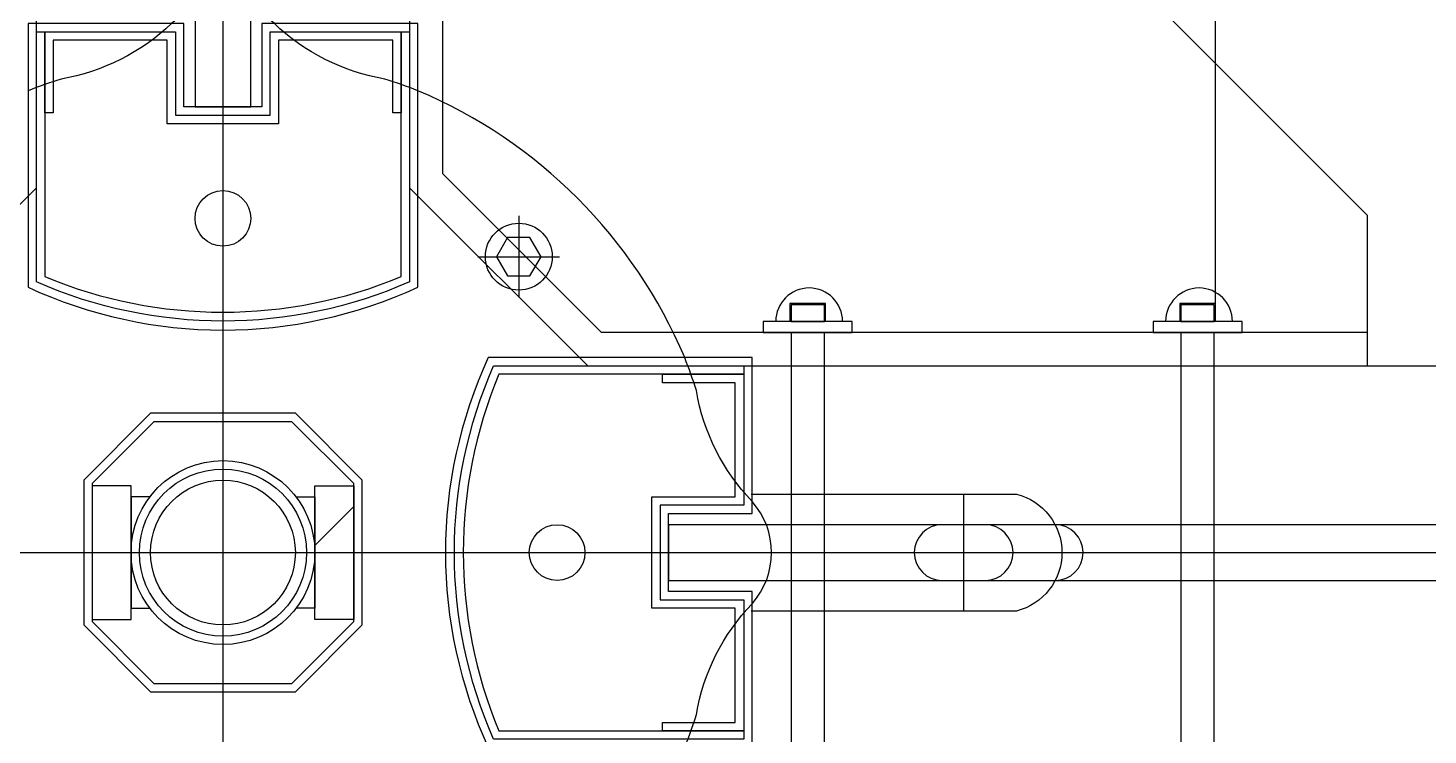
# Model space of a CAD drawing. Header units: metres. Extents: x 0 to 5442, y 0 to 7067.
# Drawn here: x 3382 to 4136, y 1638 to 2019 of the extents above; entities that cross this region are included whole.
import ezdxf

# ---------------------------------------------------------------- set-up
doc = ezdxf.new("R2010")
doc.units = ezdxf.units.M
for name, color, linetype in [('3', 3, 'Continuous'), ('7', 7, 'Continuous'), ('BH', 3, 'Continuous'), ('DIM', 3, 'Continuous')]:
    doc.layers.add(name, color=color, linetype=linetype)
doc.dimstyles.get("Standard").update_dxf_attribs({"dimtxt": 2.5, "dimasz": 2.5, "dimexe": 1.25, "dimexo": 0.625, "dimtad": 1, "dimcen": 2.5, "dimazin": 3, "dimtfac": 1, "dimtmove": 0, "dimatfit": 3})

msp = doc.modelspace()

# ---------------------------------------------------------------- hatches: boundary and pattern name
at = {"layer": 'BH'}
h = msp.add_hatch(dxfattribs=at)
h.set_pattern_fill('ANSI31', scale=80)
h.paths.add_polyline_path([(3437.31, 1766.44), (3437.31, 1772.44), (3416.31, 1772.44), (3416.31, 1736.44), (3437.31, 1736.44)])
h.paths.add_polyline_path([(3437.31, 1736.44), (3416.31, 1736.44), (3416.31, 1700.44), (3437.31, 1700.44)])
h.paths.add_polyline_path([(3557.31, 1772.44), (3536.31, 1772.44), (3536.31, 1736.44), (3557.31, 1736.44)])
h.paths.add_polyline_path([(3557.31, 1736.44), (3536.31, 1736.44), (3536.31, 1700.44), (3557.31, 1700.44)])

# ---------------------------------------------------------------- linework, layer by layer
at = {"layer": '3'}
msp.add_line((3885.82, 1704.94), (3885.82, 1767.94), dxfattribs=at)
for points in [[(2870.31, 1836.94), (3290.31, 1836.94), (3386.31, 1932.94), (3386.31, 2352.94), (3368.31, 2352.94), (3368.31, 1940.4), (3282.85, 1854.94), (2870.31, 1854.94)], [(3587.31, 2352.94), (3587.31, 1932.94), (3683.31, 1836.94), (4103.31, 1836.94), (4103.31, 1854.94), (3690.76, 1854.94), (3605.31, 1940.4), (3605.31, 2352.94)], [(3456.81, 2012.44), (3395.31, 2012.44), (3395.31, 1973.26), (3390.81, 1973.26), (3390.81, 2016.94), (3461.31, 2016.94), (3461.31, 1971.94), (3512.31, 1971.94), (3512.31, 2016.94), (3582.81, 2016.94), (3582.81, 1973.26), (3578.31, 1973.26), (3578.31, 2012.44), (3516.81, 2012.44), (3516.81, 1967.44), (3456.81, 1967.44)], [(3792.81, 1860.94), (3810.81, 1860.94), (3810.81, 1869.94), (3792.81, 1869.94)], [(4002.81, 1860.94), (4020.81, 1860.94), (4020.81, 1869.94), (4002.81, 1869.94)], [(3777.81, 1854.94), (3825.81, 1854.94), (3825.81, 1860.94), (3777.81, 1860.94)], [(3987.81, 1854.94), (4035.81, 1854.94), (4035.81, 1860.94), (3987.81, 1860.94)], [(3792.81, 1617.94), (3810.81, 1617.94), (3810.81, 1854.94), (3792.81, 1854.94)], [(4002.81, 1617.94), (4020.81, 1617.94), (4020.81, 1854.94), (4002.81, 1854.94)], [(3762.81, 1766.44), (3762.81, 1827.94), (3723.62, 1827.94), (3723.62, 1832.44), (3767.31, 1832.44), (3767.31, 1761.94), (3722.31, 1761.94), (3722.31, 1710.94), (3767.31, 1710.94), (3767.31, 1640.44), (3723.62, 1640.44), (3723.62, 1644.94), (3762.81, 1644.94), (3762.81, 1706.44), (3717.81, 1706.44), (3717.81, 1766.44)]]:
    msp.add_lwpolyline(points, close=True, dxfattribs=at)
for points in [[(3591.81, 1985.19, 0.02), (3574.03, 1991.49, -0.15), (3514.36, 2021.49, 0.38), (3459.25, 2021.49, -0.15), (3399.59, 1991.49, 0.02), (3381.81, 1985.19)], [(3735.55, 1631.44, 0.02), (3741.85, 1649.22, -0.15), (3771.85, 1708.89, 0.38), (3771.85, 1764, -0.15), (3741.85, 1823.66, 0.02), (3735.55, 1841.44)], [(3771.36, 1767.94), (3914.2, 1767.94, -0.78), (3914.2, 1704.94), (3771.36, 1704.94)], [(3897.43, 1721.44), (3935.16, 1721.44, 1), (3935.16, 1751.44), (3897.43, 1751.44)]]:
    msp.add_lwpolyline(points, format="xyb", dxfattribs=at)
for points in [[(3591.81, 2021.44), (3507.81, 2021.44), (3507.81, 1976.44), (3465.81, 1976.44), (3465.81, 2021.44), (3381.81, 2021.44), (3381.81, 1879.39, 0.22), (3591.81, 1879.39)], [(3390.81, 1885.09, 0.2), (3582.81, 1885.09), (3582.81, 2016.94), (3587.31, 2016.94), (3587.31, 1882.22, -0.21), (3386.31, 1882.22), (3386.31, 2016.94), (3390.81, 2016.94)], [(3771.81, 1631.44), (3771.81, 1715.44), (3726.81, 1715.44), (3726.81, 1757.44), (3771.81, 1757.44), (3771.81, 1841.44), (3629.76, 1841.44, 0.22), (3629.76, 1631.44)], [(3635.45, 1832.44, 0.2), (3635.45, 1640.44), (3767.31, 1640.44), (3767.31, 1635.94), (3632.58, 1635.94, -0.21), (3632.58, 1836.94), (3767.31, 1836.94), (3767.31, 1832.44)], [(3874.21, 1721.44), (3897.43, 1721.44, 1), (3897.43, 1751.44), (3874.21, 1751.44, 1)]]:
    msp.add_lwpolyline(points, format="xyb", close=True, dxfattribs=at)
for points in [[(3811.41, 1860.94), (3811.41, 1870.54), (3792.21, 1870.54), (3792.21, 1860.94)], [(4021.41, 1860.94), (4021.41, 1870.54), (4002.21, 1870.54), (4002.21, 1860.94)]]:
    msp.add_lwpolyline(points, dxfattribs=at)
for radius in [49.5, 45]:
    msp.add_circle((3486.81, 1736.44), radius, dxfattribs=at)
for centre in [(3802.61, 1860.94), (4012.61, 1860.94)]:
    msp.add_arc(centre, 18, 0, 180, dxfattribs=at)
at = {"layer": '7'}
msp.add_line((3771.81, 1836.94), (4396.71, 1836.94), dxfattribs=at)
for points in [[(3471.81, 2720.3), (3471.81, 1976.44), (3501.81, 1976.44), (3501.81, 2720.3)], [(3386.31, 1989.14), (3386.31, 2352.94), (3305.31, 2352.94), (2870.31, 1917.94), (2870.31, 1836.94), (3234.11, 1836.94)], [(3739.5, 1836.94), (4103.31, 1836.94), (4103.31, 1917.94), (3668.31, 2352.94), (3587.31, 2352.94), (3587.31, 1989.14)], [(3447.43, 1766.44), (3437.31, 1766.44), (3437.31, 1706.44), (3447.43, 1706.44)], [(3526.18, 1766.44), (3536.31, 1766.44), (3536.31, 1706.44), (3526.18, 1706.44)], [(4396.71, 1751.44), (3726.81, 1751.44), (3726.81, 1721.44), (4396.71, 1721.44)]]:
    msp.add_lwpolyline(points, dxfattribs=at)
for points in [[(3658.17, 1895.81), (3652.17, 1906.2), (3640.17, 1906.2), (3634.17, 1895.81), (3640.17, 1885.41), (3652.17, 1885.41)], [(3525.81, 1811.44), (3447.81, 1811.44), (3411.81, 1775.44), (3411.81, 1697.44), (3447.81, 1661.44), (3525.81, 1661.44), (3561.81, 1697.44), (3561.81, 1775.44)], [(3523.94, 1806.94), (3449.67, 1806.94), (3416.31, 1773.58), (3416.31, 1699.31), (3449.67, 1665.94), (3523.94, 1665.94), (3557.31, 1699.31), (3557.31, 1773.58)], [(3416.31, 1700.44), (3437.31, 1700.44), (3437.31, 1772.44), (3416.31, 1772.44)], [(3557.31, 1700.44), (3536.31, 1700.44), (3536.31, 1772.44), (3557.31, 1772.44)]]:
    msp.add_lwpolyline(points, close=True, dxfattribs=at)
for centre, radius in [((3486.81, 1916.44), 15), ((3646.17, 1895.81), 18), ((3486.81, 1736.44), 39), ((3666.81, 1736.44), 15)]:
    msp.add_circle(centre, radius, dxfattribs=at)
msp.add_arc((3486.81, 1736.44), 270, 22.89, 67.11, dxfattribs=at)
at = {"layer": 'DIM'}
for p, q in [((3486.81, 2720.12), (3486.81, 852.15)), ((3646.17, 1917.79), (3646.17, 1873.82)), ((3624.19, 1895.81), (3668.15, 1895.81)), ((2663.99, 1736.44), (5442.2, 1736.44))]:
    msp.add_line(p, q, dxfattribs=at)

# ---------------------------------------------------------------- leaders
msp.add_leader([(4021.41, 1870.54), (4021.41, 3988.31)], dimstyle='Standard', dxfattribs=at)

doc.saveas('drawing.dxf')
